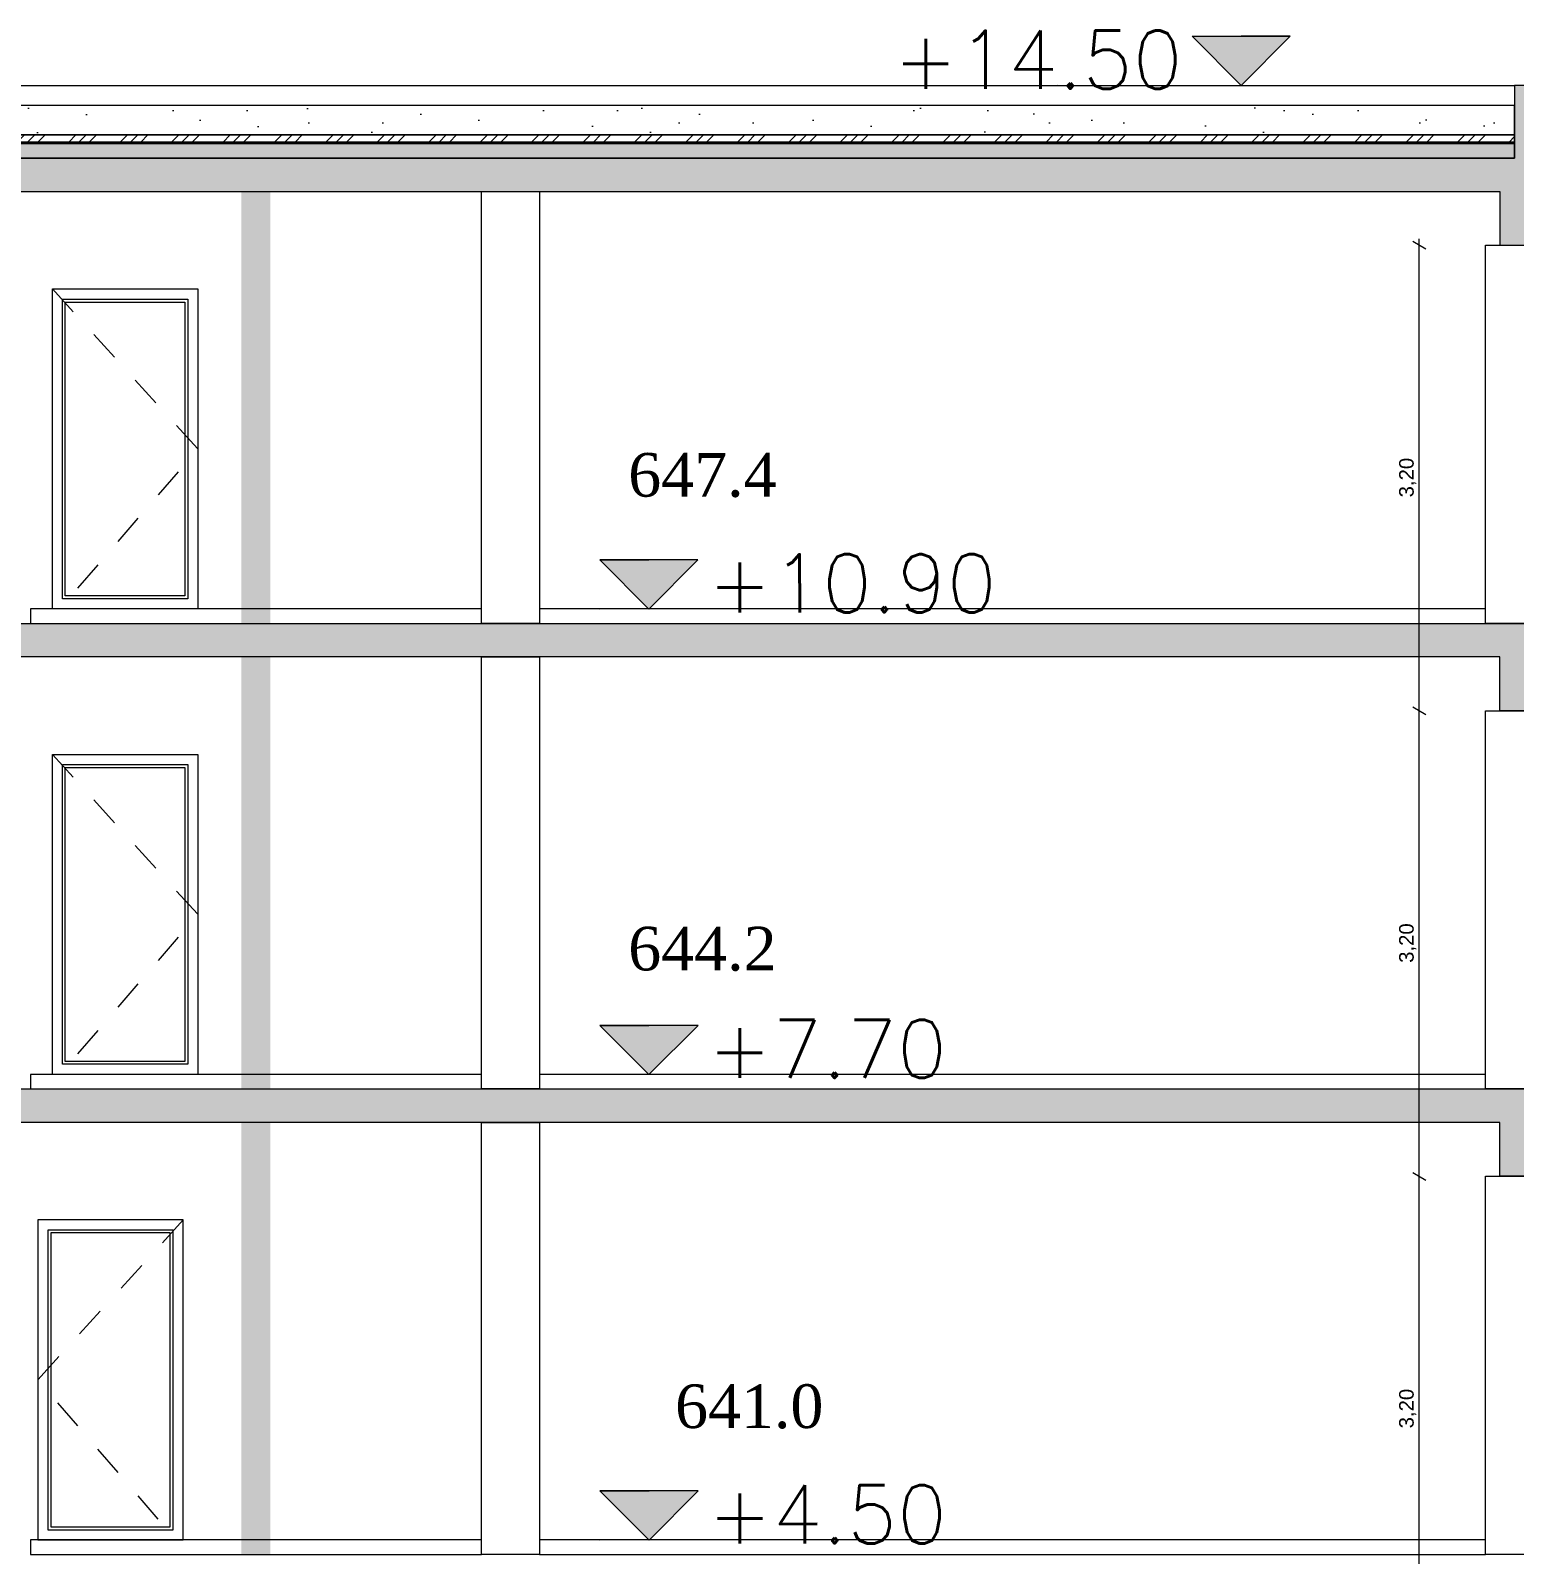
# Model space of a CAD drawing. Header units: metres. Extents: x 476297 to 476657, y 4620828 to 4621206.
# Drawn here: x 476639.31 to 476649.51, y 4621115.4 to 4621125.88 of the extents above; entities that cross this region are included whole.
import ezdxf

# ---------------------------------------------------------------- set-up
doc = ezdxf.new("R2010")
doc.units = ezdxf.units.M
doc.header["$MEASUREMENT"] = 0
doc.linetypes.add('Dashed', pattern=[0.423333, 0.211667, -0.211667])
for name, color, linetype in [('0_0 Architecture', 7, 'Continuous'), ('0_Pen_No__1', 7, 'Continuous'), ('0_Pen_No__250', 7, 'Continuous'), ('2D Drafting - General_Pen_No__250', 7, 'Continuous'), ('2D Drafting - General_Pen_No__250_Pen_No__7', 7, 'Continuous'), ('2D Drafting - General_Pen_No__7', 7, 'Continuous'), ('Dimensioning - General', 7, 'Continuous'), ('gegmebi_Pen_No__7', 7, 'Continuous'), ('kar-panjara_Pen_No__7', 7, 'Continuous'), ('New2D Drafting - General_Pen_No__250_Pen_No__7', 7, 'Continuous'), ('NewNew_piketebi_Pen_No__7', 7, 'Continuous'), ('zoma_Pen_No__1', 7, 'Continuous')]:
    doc.layers.add(name, color=color, linetype=linetype)
doc.styles.add('GENERATED_STYLE_2', font='arial.ttf')
doc.styles.add('GENERATED_STYLE_6', font='times.ttf')
doc.dimstyles.new('GENERATED_STYLE__4', dxfattribs={"dimtxt": 0.1, "dimasz": 0.068641, "dimexe": 0.18, "dimexo": 0.0625, "dimgap": 0.09, "dimtad": 1, "dimzin": 0, "dimdsep": 46, "dimtxsty": 'GENERATED_STYLE_2', "dimblk": 'ARROWHEAD_2', "dimblk1": 'ARROWHEAD_2', "dimblk2": 'ARROWHEAD_2', "dimcen": 0.09, "dimse1": 1, "dimse2": 1, "dimclrd": 142, "dimclre": 142, "dimclrt": 142, "dimadec": 0, "dimazin": 0, "dimtfac": 1, "dimtdec": 4, "dimtmove": 0, "dimatfit": 3, "dimfxl": 1, "dimtolj": 1, "dimtzin": 0, "dimarcsym": 0})

# ---------------------------------------------------------------- blocks, each defined once
blk = doc.blocks.new('*D128', base_point=(476844.527, 4621385.791))
at = {"layer": 'Dimensioning - General', "color": 142, "linetype": 'Continuous', "lineweight": 0, "transparency": 16777216}
for p, q in [((476648.852, 4621118.003), (476648.852, 4621121.203)), ((476648.807, 4621118.029), (476648.897, 4621117.977)), ((476648.852, 4621114.803), (476648.852, 4621118.003)), ((476648.807, 4621114.829), (476648.897, 4621114.777)), ((476648.852, 4621114.759), (476648.852, 4621114.803))]:
    blk.add_line(p, q, dxfattribs=at)
at = {"layer": 'Dimensioning - General', "color": 142, "lineweight": 0, "transparency": 16777216, "insert": (476648.832, 4621116.27), "char_height": 0.1, "attachment_point": 7, "rotation": 90, "style": 'GENERATED_STYLE_2'}
blk.add_mtext('\\A1;{\\pql;\\fArial CYR|b0|i0|c204|p34;3,20}', dxfattribs=at)
blk = doc.blocks.new('ARROWHEAD_2')
at = {"color": 0, "linetype": 'Continuous', "lineweight": 0}
for p, q in [((0, 0), (-1, 0)), ((-0.38, -0.66), (0.38, 0.66))]:
    blk.add_line(p, q, dxfattribs=at)
blk = doc.blocks.new('*D129', base_point=(476844.527, 4621385.791))
at = {"layer": 'Dimensioning - General', "color": 142, "linetype": 'Continuous', "lineweight": 0, "transparency": 16777216}
for p, q in [((476648.852, 4621121.203), (476648.852, 4621124.403)), ((476648.807, 4621121.229), (476648.897, 4621121.177)), ((476648.852, 4621118.003), (476648.852, 4621121.203)), ((476648.807, 4621118.029), (476648.897, 4621117.977))]:
    blk.add_line(p, q, dxfattribs=at)
at = {"layer": 'Dimensioning - General', "color": 142, "lineweight": 0, "transparency": 16777216, "insert": (476648.832, 4621119.47), "char_height": 0.1, "attachment_point": 7, "rotation": 90, "style": 'GENERATED_STYLE_2'}
blk.add_mtext('\\A1;{\\pql;\\fArial CYR|b0|i0|c204|p34;3,20}', dxfattribs=at)
blk = doc.blocks.new('*D130', base_point=(476844.527, 4621385.791))
at = {"layer": 'Dimensioning - General', "color": 142, "linetype": 'Continuous', "lineweight": 0, "transparency": 16777216}
for p, q in [((476648.897, 4621124.377), (476648.807, 4621124.429)), ((476648.852, 4621124.403), (476648.852, 4621124.447)), ((476648.852, 4621121.203), (476648.852, 4621124.403)), ((476648.807, 4621121.229), (476648.897, 4621121.177))]:
    blk.add_line(p, q, dxfattribs=at)
at = {"layer": 'Dimensioning - General', "color": 142, "lineweight": 0, "transparency": 16777216, "insert": (476648.832, 4621122.67), "char_height": 0.1, "attachment_point": 7, "rotation": 90, "style": 'GENERATED_STYLE_2'}
blk.add_mtext('\\A1;{\\pql;\\fArial CYR|b0|i0|c204|p34;3,20}', dxfattribs=at)

msp = doc.modelspace()

# ---------------------------------------------------------------- hatches: boundary and pattern name
at = {"layer": '0_0 Architecture', "linetype": 'Continuous', "lineweight": 0}
h = msp.add_hatch(dxfattribs=at)
h.set_pattern_fill('CUT_STONE', style=0, pattern_type=2)
h.set_pattern_definition([(45, (476844.52715, 4621386.59104), (-0.25455844, 0.25455844), [0, -0.24, 0, -0.36]), (110, (476845.32715, 4621386.59104), (0.33828934, 0.12312725), [0, -0.176, 0, -0.304])])
h.paths.add_polyline_path([(476649.506, 4621125.363), (476632.206, 4621125.363), (476632.206, 4621125.163), (476649.506, 4621125.163)])
h = msp.add_hatch(dxfattribs=at)
h.set_pattern_fill('ALUMINUM', style=0, pattern_type=2)
h.set_pattern_definition([(45, (476844.52715, 4621385.79104), (-0.1767767, 0.1767767), []), (45, (476844.4918, 4621385.8264), (-0.1767767, 0.1767767), []), (45, (476844.45644, 4621385.86175), (-0.1767767, 0.1767767), [])])
h.paths.add_polyline_path([(476649.506, 4621125.163), (476632.206, 4621125.163), (476632.206, 4621125.113), (476649.506, 4621125.113)])
h = msp.add_hatch(dxfattribs=at)
h.set_pattern_fill('STRUCTURAL_CONCRETE', style=0, pattern_type=2)
h.set_pattern_definition([(0, (476844.52715, 4621385.79104), (0, 0.6235383), [0.06, -0.3]), (0, (476844.70715, 4621386.1028), (0, 0.6235383), [0.06, -0.3]), (60, (476844.52715, 4621385.79104), (-0.54, 0.3117692), [0.06, -0.3]), (60, (476844.88715, 4621385.79104), (-0.54, 0.3117692), [0.06, -0.3]), (120, (476844.58715, 4621385.79104), (0.54, 0.3117692), [0.06, -0.3]), (120, (476844.94715, 4621385.79104), (0.54, 0.3117692), [0.06, -0.3]), (0, (476844.52715, 4621385.85104), (0, 0.120000005), [0, -0.120000005, 0, -0.180000007]), (45, (476844.58715, 4621385.85104), (-0.084852817, 0.084852817), [0, -0.090000004, 0, -0.150000006])])
h.paths.add_polyline_path([(476649.506, 4621125.102), (476632.206, 4621125.102), (476632.206, 4621125.003), (476649.506, 4621125.003)])
at = {"layer": '0_Pen_No__250', "linetype": 'Continuous', "lineweight": 0}
for points in [[(476647.627, 4621125.502), (476647.29, 4621125.84), (476647.965, 4621125.84)], [(476643.556, 4621121.902), (476643.894, 4621122.24), (476643.219, 4621122.24)], [(476643.557, 4621118.702), (476643.895, 4621119.04), (476643.219, 4621119.04)], [(476643.558, 4621115.502), (476643.895, 4621115.84), (476643.22, 4621115.84)]]:
    msp.add_hatch(color=142, dxfattribs=at).paths.add_polyline_path(points)
at = {"layer": '2D Drafting - General_Pen_No__250', "linetype": 'Continuous', "lineweight": 0}
for points in [[(476632.006, 4621125.502), (476632.006, 4621124.403), (476632.306, 4621124.403), (476632.306, 4621124.773), (476649.406, 4621124.773), (476649.406, 4621124.403), (476649.706, 4621124.403), (476649.706, 4621124.823), (476649.706, 4621125.003), (476649.706, 4621125.502), (476649.506, 4621125.502), (476649.506, 4621125.003), (476632.206, 4621125.003), (476632.206, 4621125.502)], [(476632.006, 4621121.203), (476632.006, 4621121.573), (476632.006, 4621121.803), (476649.506, 4621121.803), (476649.706, 4621121.803), (476649.706, 4621121.623), (476649.706, 4621121.203), (476649.406, 4621121.203), (476649.406, 4621121.573), (476632.306, 4621121.573), (476632.306, 4621121.203)], [(476632.006, 4621118.603), (476632.207, 4621118.603), (476632.306, 4621118.603), (476649.506, 4621118.603), (476649.706, 4621118.603), (476649.706, 4621118.423), (476649.706, 4621118.003), (476649.406, 4621118.003), (476649.406, 4621118.373), (476632.306, 4621118.373), (476632.306, 4621118.003), (476632.006, 4621118.003)]]:
    msp.add_hatch(color=7, dxfattribs=at).paths.add_polyline_path(points)
at = {"layer": '2D Drafting - General_Pen_No__250_Pen_No__7', "linetype": 'Continuous', "lineweight": 0}
msp.add_hatch(color=7, dxfattribs=at).paths.add_polyline_path([(476640.956, 4621115.403), (476640.956, 4621124.773), (476640.756, 4621124.773), (476640.756, 4621115.403)])
at = {"layer": 'New2D Drafting - General_Pen_No__250_Pen_No__7', "linetype": 'Continuous', "lineweight": 0}
h = msp.add_hatch(dxfattribs=at)
h.set_pattern_fill('BATT_INSULATION', style=0, pattern_type=2)
h.set_pattern_definition([(60, (476844.52715, 4621385.791044), (-0.038971143, 0.0225), []), (122.833095, (476844.52715, 4621385.791044), (0.0368060797, 0.01875), [])])
h.paths.add_polyline_path([(476632.206, 4621125.102), (476649.506, 4621125.102), (476649.506, 4621125.113), (476632.206, 4621125.113)])

# ---------------------------------------------------------------- linework, layer by layer
at = {"layer": '0_0 Architecture', "color": 7, "linetype": 'Continuous', "lineweight": 0, "flags": 128}
for points in [[(476649.506, 4621125.363), (476632.206, 4621125.363), (476632.206, 4621125.163), (476649.506, 4621125.163)], [(476649.506, 4621125.163), (476632.206, 4621125.163), (476632.206, 4621125.113), (476649.506, 4621125.113)], [(476649.506, 4621125.102), (476632.206, 4621125.102), (476632.206, 4621125.003), (476649.506, 4621125.003)]]:
    msp.add_lwpolyline(points, close=True, dxfattribs=at)
at = {"layer": '0_Pen_No__1', "color": 7, "linetype": 'Continuous', "lineweight": 0, "flags": 128}
for points in [[(476647.627, 4621125.502), (476647.29, 4621125.84), (476647.627, 4621125.84)], [(476647.627, 4621125.502), (476647.965, 4621125.84), (476647.627, 4621125.84)], [(476646.365, 4621125.503), (476647.965, 4621125.502)], [(476643.556, 4621121.902), (476643.219, 4621122.24), (476643.556, 4621122.24)], [(476643.556, 4621121.902), (476643.894, 4621122.24), (476643.556, 4621122.24)], [(476644.819, 4621121.903), (476643.219, 4621121.902)], [(476643.557, 4621118.702), (476643.219, 4621119.04), (476643.557, 4621119.04)], [(476643.557, 4621118.702), (476643.895, 4621119.04), (476643.557, 4621119.04)], [(476644.819, 4621118.703), (476643.219, 4621118.702)], [(476643.558, 4621115.502), (476643.22, 4621115.84), (476643.558, 4621115.84)], [(476643.558, 4621115.502), (476643.895, 4621115.84), (476643.558, 4621115.84)], [(476644.82, 4621115.503), (476643.22, 4621115.502)]]:
    msp.add_lwpolyline(points, dxfattribs=at)
at = {"layer": '0_Pen_No__250', "color": 142, "linetype": 'Continuous', "lineweight": 0, "flags": 128}
for points in [[(476647.627, 4621125.502), (476647.29, 4621125.84), (476647.965, 4621125.84)], [(476643.556, 4621121.902), (476643.894, 4621122.24), (476643.219, 4621122.24)], [(476643.557, 4621118.702), (476643.895, 4621119.04), (476643.219, 4621119.04)], [(476643.558, 4621115.502), (476643.895, 4621115.84), (476643.22, 4621115.84)]]:
    msp.add_lwpolyline(points, close=True, dxfattribs=at)
at = {"layer": '2D Drafting - General_Pen_No__250', "color": 7, "linetype": 'Continuous', "lineweight": 0, "flags": 128}
for points in [[(476632.006, 4621125.502), (476632.006, 4621124.403), (476632.306, 4621124.403), (476632.306, 4621124.773), (476649.406, 4621124.773), (476649.406, 4621124.403), (476649.706, 4621124.403), (476649.706, 4621124.823), (476649.706, 4621125.003), (476649.706, 4621125.502), (476649.506, 4621125.502), (476649.506, 4621125.003), (476632.206, 4621125.003), (476632.206, 4621125.502)], [(476632.006, 4621121.203), (476632.006, 4621121.573), (476632.006, 4621121.803), (476649.506, 4621121.803), (476649.706, 4621121.803), (476649.706, 4621121.623), (476649.706, 4621121.203), (476649.406, 4621121.203), (476649.406, 4621121.573), (476632.306, 4621121.573), (476632.306, 4621121.203)], [(476632.006, 4621118.603), (476632.207, 4621118.603), (476632.306, 4621118.603), (476649.506, 4621118.603), (476649.706, 4621118.603), (476649.706, 4621118.423), (476649.706, 4621118.003), (476649.406, 4621118.003), (476649.406, 4621118.373), (476632.306, 4621118.373), (476632.306, 4621118.003), (476632.006, 4621118.003)]]:
    msp.add_lwpolyline(points, close=True, dxfattribs=at)
at = {"layer": '2D Drafting - General_Pen_No__7', "color": 252, "linetype": 'Continuous', "lineweight": 0, "flags": 128}
for points in [[(476639.457, 4621124.103), (476640.457, 4621124.103), (476640.457, 4621121.903), (476639.457, 4621121.903)], [(476639.526, 4621124.033), (476640.387, 4621124.033), (476640.387, 4621121.973), (476639.526, 4621121.973)], [(476639.546, 4621124.013), (476640.367, 4621124.013), (476640.367, 4621121.993), (476639.546, 4621121.993)], [(476639.457, 4621120.903), (476640.457, 4621120.903), (476640.457, 4621118.703), (476639.457, 4621118.703)], [(476639.526, 4621120.833), (476640.387, 4621120.833), (476640.387, 4621118.773), (476639.526, 4621118.773)], [(476639.546, 4621120.813), (476640.367, 4621120.813), (476640.367, 4621118.793), (476639.546, 4621118.793)], [(476640.356, 4621117.703), (476639.356, 4621117.703), (476639.356, 4621115.503), (476640.356, 4621115.503)], [(476640.287, 4621117.633), (476639.426, 4621117.633), (476639.426, 4621115.573), (476640.287, 4621115.573)], [(476640.267, 4621117.613), (476639.446, 4621117.613), (476639.446, 4621115.593), (476640.267, 4621115.593)]]:
    msp.add_lwpolyline(points, close=True, dxfattribs=at)
at = {"layer": '2D Drafting - General_Pen_No__7', "color": 252, "linetype": 'Dashed', "lineweight": 0, "flags": 128}
for points in [[(476639.457, 4621124.103), (476640.457, 4621123.003), (476639.507, 4621121.903)], [(476639.457, 4621120.903), (476640.457, 4621119.803), (476639.507, 4621118.703)], [(476640.356, 4621117.703), (476639.356, 4621116.603), (476640.306, 4621115.503)]]:
    msp.add_lwpolyline(points, dxfattribs=at)
at = {"layer": 'gegmebi_Pen_No__7', "color": 7, "linetype": 'Continuous', "lineweight": 0}
msp.add_line((476632.206, 4621125.502), (476649.506, 4621125.502), dxfattribs=at)
at = {"layer": 'gegmebi_Pen_No__7', "color": 7, "linetype": 'Continuous', "lineweight": 0, "flags": 128}
for points in [[(476639.307, 4621121.803), (476642.406, 4621121.803), (476642.406, 4621121.903), (476639.307, 4621121.903)], [(476642.806, 4621121.803), (476649.306, 4621121.803), (476649.306, 4621121.903), (476642.806, 4621121.903)], [(476639.306, 4621118.603), (476642.406, 4621118.603), (476642.406, 4621118.703), (476639.306, 4621118.703)], [(476642.806, 4621118.603), (476649.306, 4621118.603), (476649.306, 4621118.703), (476642.806, 4621118.703)], [(476639.307, 4621115.403), (476642.406, 4621115.403), (476642.406, 4621115.503), (476639.307, 4621115.503)], [(476642.806, 4621115.403), (476649.306, 4621115.403), (476649.306, 4621115.503), (476642.806, 4621115.503)]]:
    msp.add_lwpolyline(points, close=True, dxfattribs=at)
at = {"layer": 'kar-panjara_Pen_No__7', "color": 7, "linetype": 'Continuous', "lineweight": 0, "flags": 128}
for points in [[(476642.806, 4621124.773), (476642.806, 4621121.803), (476642.406, 4621121.803), (476642.406, 4621124.773)], [(476649.706, 4621124.403), (476649.706, 4621121.803), (476649.306, 4621121.803), (476649.306, 4621124.403)], [(476642.806, 4621121.573), (476642.806, 4621118.603), (476642.406, 4621118.603), (476642.406, 4621121.573)], [(476649.706, 4621121.203), (476649.706, 4621118.603), (476649.306, 4621118.603), (476649.306, 4621121.203)], [(476642.806, 4621118.373), (476642.806, 4621115.403), (476642.406, 4621115.403), (476642.406, 4621118.373)], [(476649.706, 4621118.003), (476649.706, 4621115.403), (476649.306, 4621115.403), (476649.306, 4621118.003)]]:
    msp.add_lwpolyline(points, close=True, dxfattribs=at)
at = {"layer": 'New2D Drafting - General_Pen_No__250_Pen_No__7', "color": 7, "linetype": 'Continuous', "lineweight": 0, "flags": 128}
msp.add_lwpolyline([(476632.206, 4621125.102), (476649.506, 4621125.102), (476649.506, 4621125.113), (476632.206, 4621125.113)], close=True, dxfattribs=at)

# ---------------------------------------------------------------- texts
at = {"layer": 'NewNew_piketebi_Pen_No__7', "color": 1, "linetype": 'Continuous', "lineweight": 0, "char_height": 0.3, "attachment_point": 4, "style": 'GENERATED_STYLE_6'}
for s, insert in [('\\A1;{\\pql;\\fTimes New Roman|b0|i0|c0|p18;6\\fTimes New Roman|b0|i0|c0|p18;4\\fTimes New Roman|b0|i0|c0|p18;7.4}', (476643.415, 4621122.822)), ('\\A1;{\\pql;\\fTimes New Roman|b0|i0|c0|p18;6\\fTimes New Roman|b0|i0|c0|p18;44\\fTimes New Roman|b0|i0|c0|p18;.\\fTimes New Roman|b0|i0|c0|p18;2}', (476643.415, 4621119.565)), ('\\A1;{\\pql;\\fTimes New Roman|b0|i0|c0|p18;6\\fTimes New Roman|b0|i0|c0|p18;41\\fTimes New Roman|b0|i0|c0|p18;.\\fTimes New Roman|b0|i0|c0|p18;0}', (476643.737, 4621116.419))]:
    msp.add_mtext(s, dxfattribs=dict(at, insert=insert))
at = {"layer": 'zoma_Pen_No__1', "color": 142, "linetype": 'Continuous', "lineweight": 0, "char_height": 0.4}
for s, insert, attachment_point, rotation in [('\\A1;{\\pqr;\\Ftxt.shx;+1\\Ftxt.shx;4\\Ftxt.shx;.\\Ftxt.shx;5\\Ftxt.shx;0}', (476647.225, 4621125.479), 9, 359.986), ('\\A1;{\\pql;\\Ftxt.shx;+\\Ftxt.shx;10\\Ftxt.shx;.\\Ftxt.shx;9\\Ftxt.shx;0}', (476643.959, 4621121.879), 7, 0.014), ('\\A1;{\\pql;\\Ftxt.shx;+\\Ftxt.shx;7\\Ftxt.shx;.\\Ftxt.shx;7\\Ftxt.shx;0}', (476643.959, 4621118.679), 7, 0.014), ('\\A1;{\\pql;\\Ftxt.shx;+\\Ftxt.shx;4\\Ftxt.shx;.\\Ftxt.shx;5\\Ftxt.shx;0}', (476643.96, 4621115.479), 7, 0.014)]:
    msp.add_mtext(s, dxfattribs=dict(at, insert=insert, attachment_point=attachment_point, rotation=rotation))

# ---------------------------------------------------------------- dimensions: what is measured, and where the dimension line sits
at = {"layer": 'Dimensioning - General', "color": 142, "linetype": 'Continuous', "lineweight": 0}
for base, p1, p2, picture, middle in [((476648.852, 4621124.403), (476649.306, 4621121.203), (476649.306, 4621124.403), '*D130', (476648.782, 4621122.8)), ((476648.852, 4621121.203), (476649.306, 4621118.003), (476649.306, 4621121.203), '*D129', (476648.782, 4621119.6)), ((476648.852, 4621118.003), (476649.406, 4621114.803), (476649.306, 4621118.003), '*D128', (476648.782, 4621116.4))]:
    dim = msp.add_linear_dim(base=base, p1=p1, p2=p2, angle=90, dimstyle='GENERATED_STYLE__4', dxfattribs=at)
    dim.commit()
    dim.dimension.update_dxf_attribs({"geometry": picture, "text_midpoint": middle, "dimtype": 160, "text_rotation": 90})

doc.saveas('drawing.dxf')
